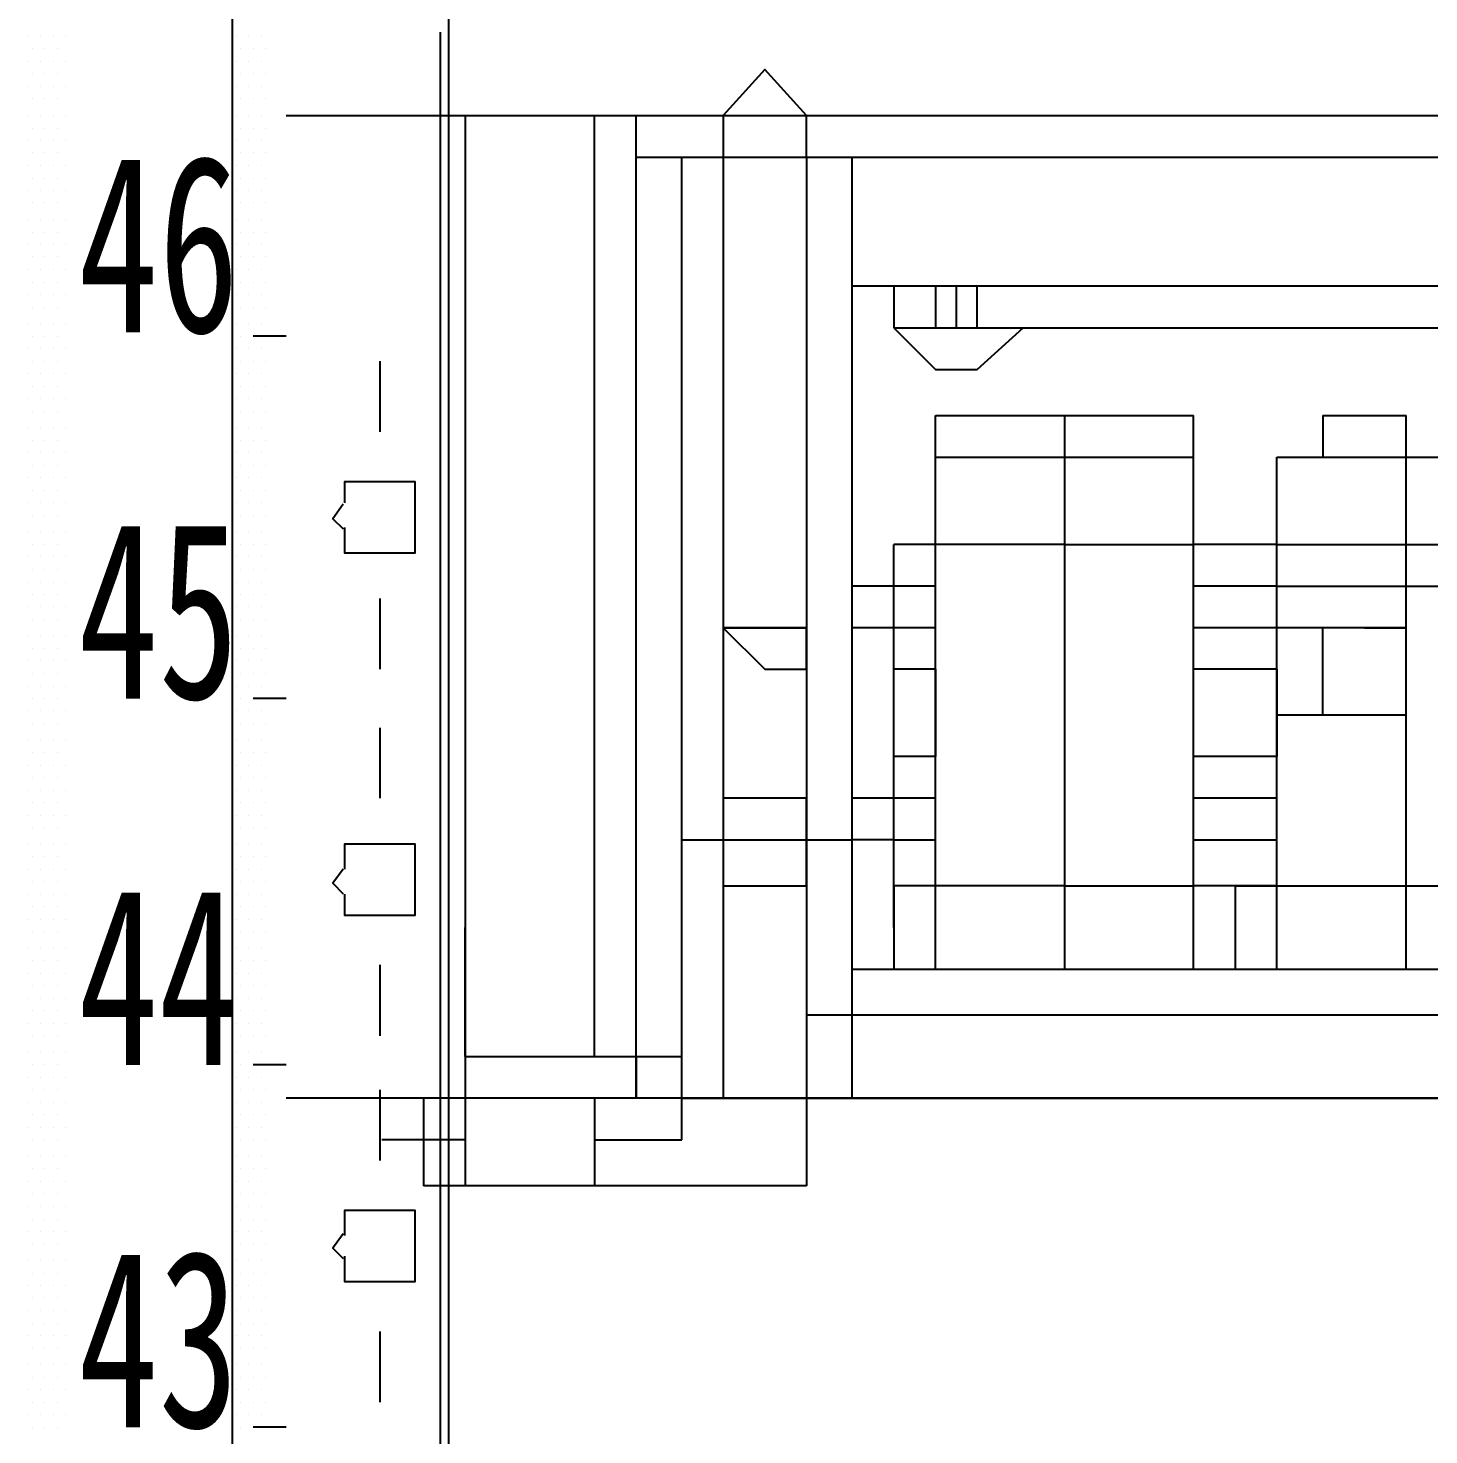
# Model space of a CAD drawing. Header units: metres. Extents: x 17 to 1264, y 17 to 859.
# Drawn here: x 307.72 to 356.18, y 651.04 to 699.69 of the extents above; entities that cross this region are included whole.
import ezdxf

# ---------------------------------------------------------------- set-up
doc = ezdxf.new("R2010")
doc.units = ezdxf.units.M
for name, color, linetype in [('LINES', 7, 'Continuous'), ('POLYLINES', 4, 'Continuous'), ('TEXTS', 3, 'Continuous')]:
    doc.layers.add(name, color=color, linetype=linetype)

msp = doc.modelspace()

# ---------------------------------------------------------------- linework, layer by layer
at = {"layer": 'LINES'}
for p, q in [((322.27, 121.54), (322.27, 716.83)), ((307.72, 699.41), (307.72, 699.41)), ((308.15, 699.41), (308.15, 699.41)), ((308.59, 699.41), (308.59, 699.41)), ((309.02, 699.41), (309.02, 699.41)), ((314.92, 699.41), (314.92, 699.41)), ((315.35, 699.41), (315.35, 699.41)), ((315.79, 699.41), (315.79, 699.41)), ((307.87, 698.98), (307.87, 698.98)), ((308.3, 698.98), (308.3, 698.98)), ((308.73, 698.98), (308.73, 698.98)), ((315.07, 698.98), (315.07, 698.98)), ((315.5, 698.98), (315.5, 698.98)), ((315.93, 698.98), (315.93, 698.98)), ((307.72, 698.54), (307.72, 698.54)), ((308.15, 698.54), (308.15, 698.54)), ((308.59, 698.54), (308.59, 698.54)), ((309.02, 698.54), (309.02, 698.54)), ((314.92, 698.54), (314.92, 698.54)), ((315.35, 698.54), (315.35, 698.54)), ((315.79, 698.54), (315.79, 698.54)), ((307.72, 697.68), (307.72, 697.68)), ((307.87, 698.11), (307.87, 698.11)), ((308.15, 697.68), (308.15, 697.68)), ((308.3, 698.11), (308.3, 698.11)), ((308.59, 697.68), (308.59, 697.68)), ((308.73, 698.11), (308.73, 698.11)), ((309.02, 697.68), (309.02, 697.68)), ((314.92, 697.68), (314.92, 697.68)), ((315.07, 698.11), (315.07, 698.11)), ((315.35, 697.68), (315.35, 697.68)), ((315.5, 698.11), (315.5, 698.11)), ((315.79, 697.68), (315.79, 697.68)), ((315.93, 698.11), (315.93, 698.11)), ((307.87, 697.25), (307.87, 697.25)), ((308.3, 697.25), (308.3, 697.25)), ((308.73, 697.25), (308.73, 697.25)), ((315.07, 697.25), (315.07, 697.25)), ((315.5, 697.25), (315.5, 697.25)), ((315.93, 697.25), (315.93, 697.25)), ((307.72, 696.67), (307.72, 696.67)), ((308.15, 696.67), (308.15, 696.67)), ((308.59, 696.67), (308.59, 696.67)), ((309.02, 696.67), (309.02, 696.67)), ((314.92, 696.67), (314.92, 696.67)), ((315.35, 696.67), (315.35, 696.67)), ((315.79, 696.67), (315.79, 696.67)), ((316.65, 696.67), (468.57, 696.67)), ((316.94, 696.67), (467.99, 696.67)), ((322.84, 696.67), (322.84, 659.66)), ((327.31, 664.13), (327.31, 696.67)), ((328.75, 664.13), (328.75, 696.67)), ((330.33, 696.67), (336.23, 696.67)), ((307.87, 696.24), (307.87, 696.24)), ((308.3, 696.24), (308.3, 696.24)), ((308.73, 696.24), (308.73, 696.24)), ((315.07, 696.24), (315.07, 696.24)), ((315.5, 696.24), (315.5, 696.24)), ((315.93, 696.24), (315.93, 696.24)), ((307.72, 695.81), (307.72, 695.81)), ((308.15, 695.81), (308.15, 695.81)), ((308.59, 695.81), (308.59, 695.81)), ((309.02, 695.81), (309.02, 695.81)), ((314.92, 695.81), (314.92, 695.81)), ((315.35, 695.81), (315.35, 695.81)), ((315.79, 695.81), (315.79, 695.81)), ((307.87, 695.38), (307.87, 695.38)), ((308.3, 695.38), (308.3, 695.38)), ((308.73, 695.38), (308.73, 695.38)), ((315.07, 695.38), (315.07, 695.38)), ((315.5, 695.38), (315.5, 695.38)), ((315.93, 695.38), (315.93, 695.38)), ((328.75, 695.23), (334.65, 695.23)), ((330.33, 695.23), (453.16, 695.23)), ((330.33, 662.69), (330.33, 695.23)), ((331.77, 695.23), (453.16, 695.23)), ((331.77, 695.23), (331.77, 662.69)), ((334.65, 695.23), (334.65, 662.69)), ((336.23, 662.69), (336.23, 695.23)), ((307.72, 694.94), (307.72, 694.94)), ((308.15, 694.94), (308.15, 694.94)), ((308.59, 694.94), (308.59, 694.94)), ((309.02, 694.94), (309.02, 694.94)), ((314.92, 694.94), (314.92, 694.94)), ((315.35, 694.94), (315.35, 694.94)), ((315.79, 694.94), (315.79, 694.94)), ((307.87, 694.51), (307.87, 694.51)), ((308.3, 694.51), (308.3, 694.51)), ((308.73, 694.51), (308.73, 694.51)), ((315.07, 694.51), (315.07, 694.51)), ((315.5, 694.51), (315.5, 694.51)), ((315.93, 694.51), (315.93, 694.51)), ((307.72, 694.08), (307.72, 694.08)), ((308.15, 694.08), (308.15, 694.08)), ((308.59, 694.08), (308.59, 694.08)), ((309.02, 694.08), (309.02, 694.08)), ((314.92, 694.08), (314.92, 694.08)), ((315.35, 694.08), (315.35, 694.08)), ((315.79, 694.08), (315.79, 694.08)), ((307.87, 693.65), (307.87, 693.65)), ((308.3, 693.65), (308.3, 693.65)), ((308.73, 693.65), (308.73, 693.65)), ((315.07, 693.65), (315.07, 693.65)), ((315.5, 693.65), (315.5, 693.65)), ((315.93, 693.65), (315.93, 693.65)), ((307.72, 693.07), (307.72, 693.07)), ((308.15, 693.07), (308.15, 693.07)), ((308.59, 693.07), (308.59, 693.07)), ((309.02, 693.07), (309.02, 693.07)), ((314.92, 693.07), (314.92, 693.07)), ((315.35, 693.07), (315.35, 693.07)), ((315.79, 693.07), (315.79, 693.07)), ((307.87, 692.64), (307.87, 692.64)), ((308.3, 692.64), (308.3, 692.64)), ((308.73, 692.64), (308.73, 692.64)), ((315.07, 692.64), (315.07, 692.64)), ((315.5, 692.64), (315.5, 692.64)), ((315.93, 692.64), (315.93, 692.64)), ((307.72, 692.21), (307.72, 692.21)), ((308.15, 692.21), (308.15, 692.21)), ((308.59, 692.21), (308.59, 692.21)), ((309.02, 692.21), (309.02, 692.21)), ((314.92, 692.21), (314.92, 692.21)), ((315.35, 692.21), (315.35, 692.21)), ((315.79, 692.21), (315.79, 692.21)), ((307.72, 691.34), (307.72, 691.34)), ((307.87, 691.78), (307.87, 691.78)), ((308.15, 691.34), (308.15, 691.34)), ((308.3, 691.78), (308.3, 691.78)), ((308.59, 691.34), (308.59, 691.34)), ((308.73, 691.78), (308.73, 691.78)), ((309.02, 691.34), (309.02, 691.34)), ((314.92, 691.34), (314.92, 691.34)), ((315.07, 691.78), (315.07, 691.78)), ((315.35, 691.34), (315.35, 691.34)), ((315.5, 691.78), (315.5, 691.78)), ((315.79, 691.34), (315.79, 691.34)), ((315.93, 691.78), (315.93, 691.78)), ((307.87, 690.91), (307.87, 690.91)), ((308.3, 690.91), (308.3, 690.91)), ((308.73, 690.91), (308.73, 690.91)), ((315.07, 690.91), (315.07, 690.91)), ((315.5, 690.91), (315.5, 690.91)), ((315.93, 690.91), (315.93, 690.91)), ((307.72, 690.48), (307.72, 690.48)), ((308.15, 690.48), (308.15, 690.48)), ((308.59, 690.48), (308.59, 690.48)), ((309.02, 690.48), (309.02, 690.48)), ((314.92, 690.48), (314.92, 690.48)), ((315.35, 690.48), (315.35, 690.48)), ((315.79, 690.48), (315.79, 690.48)), ((445.67, 690.77), (336.23, 690.77)), ((337.67, 690.77), (337.67, 689.33)), ((339.83, 690.77), (339.83, 689.33)), ((307.87, 690.05), (307.87, 690.05)), ((308.3, 690.05), (308.3, 690.05)), ((308.73, 690.05), (308.73, 690.05)), ((315.07, 690.05), (315.07, 690.05)), ((315.5, 690.05), (315.5, 690.05)), ((315.93, 690.05), (315.93, 690.05)), ((307.72, 689.47), (307.72, 689.47)), ((308.15, 689.47), (308.15, 689.47)), ((308.59, 689.47), (308.59, 689.47)), ((309.02, 689.47), (309.02, 689.47)), ((314.92, 689.47), (314.92, 689.47)), ((315.35, 689.47), (315.35, 689.47)), ((315.79, 689.47), (315.79, 689.47)), ((307.87, 689.04), (307.87, 689.04)), ((308.3, 689.04), (308.3, 689.04)), ((308.73, 689.04), (308.73, 689.04)), ((315.07, 689.04), (315.07, 689.04)), ((315.5, 689.04), (315.5, 689.04)), ((316.65, 689.04), (315.5, 689.04)), ((315.93, 689.04), (315.93, 689.04)), ((337.67, 689.33), (377.56, 689.33)), ((307.72, 688.61), (307.72, 688.61)), ((308.15, 688.61), (308.15, 688.61)), ((308.59, 688.61), (308.59, 688.61)), ((309.02, 688.61), (309.02, 688.61)), ((314.92, 688.61), (314.92, 688.61)), ((315.35, 688.61), (315.35, 688.61)), ((315.79, 688.61), (315.79, 688.61)), ((307.87, 688.18), (307.87, 688.18)), ((308.3, 688.18), (308.3, 688.18)), ((308.73, 688.18), (308.73, 688.18)), ((315.07, 688.18), (315.07, 688.18)), ((315.5, 688.18), (315.5, 688.18)), ((315.93, 688.18), (315.93, 688.18)), ((319.89, 688.18), (319.89, 685.73)), ((307.72, 687.74), (307.72, 687.74)), ((308.15, 687.74), (308.15, 687.74)), ((308.59, 687.74), (308.59, 687.74)), ((309.02, 687.74), (309.02, 687.74)), ((314.92, 687.74), (314.92, 687.74)), ((315.35, 687.74), (315.35, 687.74)), ((315.79, 687.74), (315.79, 687.74)), ((307.87, 687.31), (307.87, 687.31)), ((308.3, 687.31), (308.3, 687.31)), ((308.73, 687.31), (308.73, 687.31)), ((315.07, 687.31), (315.07, 687.31)), ((315.5, 687.31), (315.5, 687.31)), ((315.93, 687.31), (315.93, 687.31)), ((307.72, 686.88), (307.72, 686.88)), ((308.15, 686.88), (308.15, 686.88)), ((308.59, 686.88), (308.59, 686.88)), ((309.02, 686.88), (309.02, 686.88)), ((314.92, 686.88), (314.92, 686.88)), ((315.35, 686.88), (315.35, 686.88)), ((315.79, 686.88), (315.79, 686.88)), ((307.87, 686.45), (307.87, 686.45)), ((308.3, 686.45), (308.3, 686.45)), ((308.73, 686.45), (308.73, 686.45)), ((315.07, 686.45), (315.07, 686.45)), ((315.5, 686.45), (315.5, 686.45)), ((315.93, 686.45), (315.93, 686.45)), ((339.11, 686.3), (348.04, 686.3)), ((339.11, 667.15), (339.11, 686.3)), ((343.58, 667.15), (343.58, 686.3)), ((348.04, 667.15), (348.04, 686.3)), ((352.51, 686.3), (355.39, 686.3)), ((352.51, 686.3), (352.51, 684.86)), ((355.39, 684.86), (355.39, 686.3)), ((307.72, 685.87), (307.72, 685.87)), ((308.15, 685.87), (308.15, 685.87)), ((308.59, 685.87), (308.59, 685.87)), ((309.02, 685.87), (309.02, 685.87)), ((314.92, 685.87), (314.92, 685.87)), ((315.35, 685.87), (315.35, 685.87)), ((315.79, 685.87), (315.79, 685.87)), ((307.72, 685.01), (307.72, 685.01)), ((307.87, 685.44), (307.87, 685.44)), ((308.15, 685.01), (308.15, 685.01)), ((308.3, 685.44), (308.3, 685.44)), ((308.59, 685.01), (308.59, 685.01)), ((308.73, 685.44), (308.73, 685.44)), ((309.02, 685.01), (309.02, 685.01)), ((314.92, 685.01), (314.92, 685.01)), ((315.07, 685.44), (315.07, 685.44)), ((315.35, 685.01), (315.35, 685.01)), ((315.5, 685.44), (315.5, 685.44)), ((315.79, 685.01), (315.79, 685.01)), ((315.93, 685.44), (315.93, 685.44)), ((307.87, 684.58), (307.87, 684.58)), ((308.3, 684.58), (308.3, 684.58)), ((308.73, 684.58), (308.73, 684.58)), ((315.07, 684.58), (315.07, 684.58)), ((315.5, 684.58), (315.5, 684.58)), ((315.93, 684.58), (315.93, 684.58)), ((339.11, 684.86), (348.04, 684.86)), ((350.92, 684.86), (377.56, 684.86)), ((350.92, 667.15), (350.92, 684.86)), ((352.51, 684.86), (355.39, 684.86)), ((352.51, 684.86), (352.51, 684.86)), ((355.39, 667.15), (355.39, 684.86)), ((355.39, 684.86), (355.39, 684.86)), ((307.72, 684.14), (307.72, 684.14)), ((308.15, 684.14), (308.15, 684.14)), ((308.59, 684.14), (308.59, 684.14)), ((309.02, 684.14), (309.02, 684.14)), ((314.92, 684.14), (314.92, 684.14)), ((315.35, 684.14), (315.35, 684.14)), ((315.79, 684.14), (315.79, 684.14)), ((307.87, 683.71), (307.87, 683.71)), ((308.3, 683.71), (308.3, 683.71)), ((308.73, 683.71), (308.73, 683.71)), ((315.07, 683.71), (315.07, 683.71)), ((315.5, 683.71), (315.5, 683.71)), ((315.93, 683.71), (315.93, 683.71)), ((307.72, 683.28), (307.72, 683.28)), ((308.15, 683.28), (308.15, 683.28)), ((308.59, 683.28), (308.59, 683.28)), ((309.02, 683.28), (309.02, 683.28)), ((314.92, 683.28), (314.92, 683.28)), ((315.35, 683.28), (315.35, 683.28)), ((315.79, 683.28), (315.79, 683.28)), ((307.87, 682.85), (307.87, 682.85)), ((308.3, 682.85), (308.3, 682.85)), ((308.73, 682.85), (308.73, 682.85)), ((315.07, 682.85), (315.07, 682.85)), ((315.5, 682.85), (315.5, 682.85)), ((315.93, 682.85), (315.93, 682.85)), ((307.72, 682.27), (307.72, 682.27)), ((308.15, 682.27), (308.15, 682.27)), ((308.59, 682.27), (308.59, 682.27)), ((309.02, 682.27), (309.02, 682.27)), ((314.92, 682.27), (314.92, 682.27)), ((315.35, 682.27), (315.35, 682.27)), ((315.79, 682.27), (315.79, 682.27)), ((307.87, 681.84), (307.87, 681.84)), ((308.3, 681.84), (308.3, 681.84)), ((308.73, 681.84), (308.73, 681.84)), ((315.07, 681.84), (315.07, 681.84)), ((315.5, 681.84), (315.5, 681.84)), ((315.93, 681.84), (315.93, 681.84)), ((337.67, 670.03), (337.67, 681.84)), ((339.11, 681.84), (337.67, 681.84)), ((343.58, 681.84), (339.11, 681.84)), ((343.58, 681.84), (348.04, 681.84)), ((350.92, 681.84), (348.04, 681.84)), ((350.92, 681.84), (377.56, 681.84)), ((307.72, 681.41), (307.72, 681.41)), ((308.15, 681.41), (308.15, 681.41)), ((308.59, 681.41), (308.59, 681.41)), ((309.02, 681.41), (309.02, 681.41)), ((314.92, 681.41), (314.92, 681.41)), ((315.35, 681.41), (315.35, 681.41)), ((315.79, 681.41), (315.79, 681.41)), ((307.87, 680.98), (307.87, 680.98)), ((308.3, 680.98), (308.3, 680.98)), ((308.73, 680.98), (308.73, 680.98)), ((315.07, 680.98), (315.07, 680.98)), ((315.5, 680.98), (315.5, 680.98)), ((315.93, 680.98), (315.93, 680.98)), ((307.72, 680.54), (307.72, 680.54)), ((308.15, 680.54), (308.15, 680.54)), ((308.59, 680.54), (308.59, 680.54)), ((309.02, 680.54), (309.02, 680.54)), ((314.92, 680.54), (314.92, 680.54)), ((315.35, 680.54), (315.35, 680.54)), ((315.79, 680.54), (315.79, 680.54)), ((337.67, 680.4), (336.23, 680.4)), ((339.11, 680.4), (337.67, 680.4)), ((350.92, 680.4), (348.04, 680.4)), ((350.92, 680.4), (377.56, 680.4)), ((307.72, 679.68), (307.72, 679.68)), ((307.87, 680.11), (307.87, 680.11)), ((308.15, 679.68), (308.15, 679.68)), ((308.3, 680.11), (308.3, 680.11)), ((308.59, 679.68), (308.59, 679.68)), ((308.73, 680.11), (308.73, 680.11)), ((309.02, 679.68), (309.02, 679.68)), ((314.92, 679.68), (314.92, 679.68)), ((315.07, 680.11), (315.07, 680.11)), ((315.35, 679.68), (315.35, 679.68)), ((315.5, 680.11), (315.5, 680.11)), ((315.79, 679.68), (315.79, 679.68)), ((315.93, 680.11), (315.93, 680.11)), ((319.89, 679.97), (319.89, 677.52)), ((307.87, 679.25), (307.87, 679.25)), ((308.3, 679.25), (308.3, 679.25)), ((308.73, 679.25), (308.73, 679.25)), ((315.07, 679.25), (315.07, 679.25)), ((315.5, 679.25), (315.5, 679.25)), ((315.93, 679.25), (315.93, 679.25)), ((307.72, 678.67), (307.72, 678.67)), ((308.15, 678.67), (308.15, 678.67)), ((308.59, 678.67), (308.59, 678.67)), ((309.02, 678.67), (309.02, 678.67)), ((314.92, 678.67), (314.92, 678.67)), ((315.35, 678.67), (315.35, 678.67)), ((315.79, 678.67), (315.79, 678.67)), ((331.77, 678.96), (334.65, 678.96)), ((337.67, 678.96), (336.23, 678.96)), ((339.11, 678.96), (337.67, 678.96)), ((350.92, 678.96), (348.04, 678.96)), ((352.51, 678.96), (350.92, 678.96)), ((350.92, 675.94), (350.92, 678.96)), ((352.51, 675.94), (352.51, 678.96)), ((352.51, 678.96), (352.51, 678.96)), ((355.39, 678.96), (352.51, 678.96)), ((353.95, 678.96), (352.51, 678.96)), ((353.95, 678.96), (355.39, 678.96)), ((353.95, 678.96), (353.95, 678.96)), ((355.39, 678.96), (355.39, 678.96)), ((355.39, 675.94), (355.39, 678.96)), ((307.87, 678.24), (307.87, 678.24)), ((308.3, 678.24), (308.3, 678.24)), ((308.73, 678.24), (308.73, 678.24)), ((315.07, 678.24), (315.07, 678.24)), ((315.5, 678.24), (315.5, 678.24)), ((315.93, 678.24), (315.93, 678.24)), ((307.72, 677.81), (307.72, 677.81)), ((308.15, 677.81), (308.15, 677.81)), ((308.59, 677.81), (308.59, 677.81)), ((309.02, 677.81), (309.02, 677.81)), ((314.92, 677.81), (314.92, 677.81)), ((315.35, 677.81), (315.35, 677.81)), ((315.79, 677.81), (315.79, 677.81)), ((307.87, 677.38), (307.87, 677.38)), ((308.3, 677.38), (308.3, 677.38)), ((308.73, 677.38), (308.73, 677.38)), ((315.07, 677.38), (315.07, 677.38)), ((315.5, 677.38), (315.5, 677.38)), ((315.93, 677.38), (315.93, 677.38)), ((339.11, 677.52), (337.67, 677.52)), ((339.11, 677.52), (339.11, 674.5)), ((350.92, 677.52), (348.04, 677.52)), ((350.92, 677.52), (350.92, 674.5)), ((307.72, 676.94), (307.72, 676.94)), ((308.15, 676.94), (308.15, 676.94)), ((308.59, 676.94), (308.59, 676.94)), ((309.02, 676.94), (309.02, 676.94)), ((314.92, 676.94), (314.92, 676.94)), ((315.35, 676.94), (315.35, 676.94)), ((315.79, 676.94), (315.79, 676.94)), ((307.87, 676.51), (307.87, 676.51)), ((308.3, 676.51), (308.3, 676.51)), ((308.73, 676.51), (308.73, 676.51)), ((315.07, 676.51), (315.07, 676.51)), ((315.5, 676.51), (315.5, 676.51)), ((316.65, 676.51), (315.5, 676.51)), ((315.93, 676.51), (315.93, 676.51)), ((307.72, 676.08), (307.72, 676.08)), ((308.15, 676.08), (308.15, 676.08)), ((308.59, 676.08), (308.59, 676.08)), ((309.02, 676.08), (309.02, 676.08)), ((314.92, 676.08), (314.92, 676.08)), ((315.35, 676.08), (315.35, 676.08)), ((315.79, 676.08), (315.79, 676.08)), ((339.11, 675.94), (339.11, 675.94)), ((352.51, 675.94), (350.92, 675.94)), ((350.92, 675.94), (350.92, 675.94)), ((355.39, 675.94), (352.51, 675.94)), ((355.39, 675.94), (355.39, 675.94)), ((307.87, 675.65), (307.87, 675.65)), ((308.3, 675.65), (308.3, 675.65)), ((308.73, 675.65), (308.73, 675.65)), ((315.07, 675.65), (315.07, 675.65)), ((315.5, 675.65), (315.5, 675.65)), ((315.93, 675.65), (315.93, 675.65)), ((319.89, 675.5), (319.89, 673.06)), ((307.72, 675.07), (307.72, 675.07)), ((308.15, 675.07), (308.15, 675.07)), ((308.59, 675.07), (308.59, 675.07)), ((309.02, 675.07), (309.02, 675.07)), ((314.92, 675.07), (314.92, 675.07)), ((315.35, 675.07), (315.35, 675.07)), ((315.79, 675.07), (315.79, 675.07)), ((307.87, 674.64), (307.87, 674.64)), ((308.3, 674.64), (308.3, 674.64)), ((308.73, 674.64), (308.73, 674.64)), ((315.07, 674.64), (315.07, 674.64)), ((315.5, 674.64), (315.5, 674.64)), ((315.93, 674.64), (315.93, 674.64)), ((339.11, 674.5), (337.67, 674.5)), ((350.92, 674.5), (348.04, 674.5)), ((307.72, 674.21), (307.72, 674.21)), ((308.15, 674.21), (308.15, 674.21)), ((308.59, 674.21), (308.59, 674.21)), ((309.02, 674.21), (309.02, 674.21)), ((314.92, 674.21), (314.92, 674.21)), ((315.35, 674.21), (315.35, 674.21)), ((315.79, 674.21), (315.79, 674.21)), ((307.72, 673.34), (307.72, 673.34)), ((307.87, 673.78), (307.87, 673.78)), ((308.15, 673.34), (308.15, 673.34)), ((308.3, 673.78), (308.3, 673.78)), ((308.59, 673.34), (308.59, 673.34)), ((308.73, 673.78), (308.73, 673.78)), ((309.02, 673.34), (309.02, 673.34)), ((314.92, 673.34), (314.92, 673.34)), ((315.07, 673.78), (315.07, 673.78)), ((315.35, 673.34), (315.35, 673.34)), ((315.5, 673.78), (315.5, 673.78)), ((315.79, 673.34), (315.79, 673.34)), ((315.93, 673.78), (315.93, 673.78)), ((307.87, 672.91), (307.87, 672.91)), ((308.3, 672.91), (308.3, 672.91)), ((308.73, 672.91), (308.73, 672.91)), ((315.07, 672.91), (315.07, 672.91)), ((315.5, 672.91), (315.5, 672.91)), ((315.93, 672.91), (315.93, 672.91)), ((337.67, 673.06), (336.23, 673.06)), ((339.11, 673.06), (337.67, 673.06)), ((350.92, 673.06), (348.04, 673.06)), ((307.72, 672.48), (307.72, 672.48)), ((308.15, 672.48), (308.15, 672.48)), ((308.59, 672.48), (308.59, 672.48)), ((309.02, 672.48), (309.02, 672.48)), ((314.92, 672.48), (314.92, 672.48)), ((315.35, 672.48), (315.35, 672.48)), ((315.79, 672.48), (315.79, 672.48)), ((307.87, 672.05), (307.87, 672.05)), ((308.3, 672.05), (308.3, 672.05)), ((308.73, 672.05), (308.73, 672.05)), ((315.07, 672.05), (315.07, 672.05)), ((315.5, 672.05), (315.5, 672.05)), ((315.93, 672.05), (315.93, 672.05)), ((307.72, 671.47), (307.72, 671.47)), ((308.15, 671.47), (308.15, 671.47)), ((308.59, 671.47), (308.59, 671.47)), ((309.02, 671.47), (309.02, 671.47)), ((314.92, 671.47), (314.92, 671.47)), ((315.35, 671.47), (315.35, 671.47)), ((315.79, 671.47), (315.79, 671.47)), ((330.33, 671.62), (336.23, 671.62)), ((337.67, 671.62), (336.23, 671.62)), ((337.67, 671.62), (339.11, 671.62)), ((348.04, 671.62), (350.92, 671.62)), ((307.87, 671.04), (307.87, 671.04)), ((308.3, 671.04), (308.3, 671.04)), ((308.73, 671.04), (308.73, 671.04)), ((315.07, 671.04), (315.07, 671.04)), ((315.5, 671.04), (315.5, 671.04)), ((315.93, 671.04), (315.93, 671.04)), ((307.72, 670.61), (307.72, 670.61)), ((308.15, 670.61), (308.15, 670.61)), ((308.59, 670.61), (308.59, 670.61)), ((309.02, 670.61), (309.02, 670.61)), ((314.92, 670.61), (314.92, 670.61)), ((315.35, 670.61), (315.35, 670.61)), ((315.79, 670.61), (315.79, 670.61)), ((307.87, 670.18), (307.87, 670.18)), ((308.3, 670.18), (308.3, 670.18)), ((308.73, 670.18), (308.73, 670.18)), ((315.07, 670.18), (315.07, 670.18)), ((315.5, 670.18), (315.5, 670.18)), ((315.93, 670.18), (315.93, 670.18)), ((339.11, 670.03), (337.67, 670.03)), ((337.67, 670.03), (337.67, 670.03)), ((337.67, 668.59), (337.67, 670.03)), ((337.67, 670.03), (337.67, 667.15)), ((343.58, 670.03), (339.11, 670.03)), ((343.58, 670.03), (348.04, 670.03)), ((350.92, 670.03), (348.04, 670.03)), ((349.48, 670.03), (350.92, 670.03)), ((349.48, 670.03), (349.48, 670.03)), ((349.48, 670.03), (349.48, 667.15)), ((350.92, 670.03), (377.56, 670.03)), ((350.92, 667.15), (350.92, 670.03)), ((350.92, 670.03), (350.92, 670.03)), ((307.72, 669.74), (307.72, 669.74)), ((308.15, 669.74), (308.15, 669.74)), ((308.59, 669.74), (308.59, 669.74)), ((309.02, 669.74), (309.02, 669.74)), ((314.92, 669.74), (314.92, 669.74)), ((315.35, 669.74), (315.35, 669.74)), ((315.79, 669.74), (315.79, 669.74)), ((307.87, 669.31), (307.87, 669.31)), ((308.3, 669.31), (308.3, 669.31)), ((308.73, 669.31), (308.73, 669.31)), ((315.07, 669.31), (315.07, 669.31)), ((315.5, 669.31), (315.5, 669.31)), ((315.93, 669.31), (315.93, 669.31)), ((307.72, 668.88), (307.72, 668.88)), ((308.15, 668.88), (308.15, 668.88)), ((308.59, 668.88), (308.59, 668.88)), ((309.02, 668.88), (309.02, 668.88)), ((314.92, 668.88), (314.92, 668.88)), ((315.35, 668.88), (315.35, 668.88)), ((315.79, 668.88), (315.79, 668.88)), ((322.84, 664.13), (322.84, 668.59)), ((322.84, 668.59), (322.84, 668.59)), ((307.87, 668.45), (307.87, 668.45)), ((308.3, 668.45), (308.3, 668.45)), ((308.73, 668.45), (308.73, 668.45)), ((315.07, 668.45), (315.07, 668.45)), ((315.5, 668.45), (315.5, 668.45)), ((315.93, 668.45), (315.93, 668.45)), ((307.72, 667.87), (307.72, 667.87)), ((308.15, 667.87), (308.15, 667.87)), ((308.59, 667.87), (308.59, 667.87)), ((309.02, 667.87), (309.02, 667.87)), ((314.92, 667.87), (314.92, 667.87)), ((315.35, 667.87), (315.35, 667.87)), ((315.79, 667.87), (315.79, 667.87)), ((307.72, 667.01), (307.72, 667.01)), ((307.87, 667.44), (307.87, 667.44)), ((308.15, 667.01), (308.15, 667.01)), ((308.3, 667.44), (308.3, 667.44)), ((308.59, 667.01), (308.59, 667.01)), ((308.73, 667.44), (308.73, 667.44)), ((309.02, 667.01), (309.02, 667.01)), ((314.92, 667.01), (314.92, 667.01)), ((315.07, 667.44), (315.07, 667.44)), ((315.35, 667.01), (315.35, 667.01)), ((315.5, 667.44), (315.5, 667.44)), ((315.79, 667.01), (315.79, 667.01)), ((315.93, 667.44), (315.93, 667.44)), ((319.89, 667.3), (319.89, 664.85)), ((336.23, 667.15), (445.67, 667.15)), ((339.11, 667.15), (348.04, 667.15)), ((350.92, 667.15), (377.56, 667.15)), ((307.87, 666.58), (307.87, 666.58)), ((308.3, 666.58), (308.3, 666.58)), ((308.73, 666.58), (308.73, 666.58)), ((315.07, 666.58), (315.07, 666.58)), ((315.5, 666.58), (315.5, 666.58)), ((315.93, 666.58), (315.93, 666.58)), ((307.72, 666.14), (307.72, 666.14)), ((308.15, 666.14), (308.15, 666.14)), ((308.59, 666.14), (308.59, 666.14)), ((309.02, 666.14), (309.02, 666.14)), ((314.92, 666.14), (314.92, 666.14)), ((315.35, 666.14), (315.35, 666.14)), ((315.79, 666.14), (315.79, 666.14)), ((307.87, 665.71), (307.87, 665.71)), ((308.3, 665.71), (308.3, 665.71)), ((308.73, 665.71), (308.73, 665.71)), ((315.07, 665.71), (315.07, 665.71)), ((315.5, 665.71), (315.5, 665.71)), ((315.93, 665.71), (315.93, 665.71)), ((334.65, 665.57), (448.7, 665.57)), ((307.72, 665.28), (307.72, 665.28)), ((308.15, 665.28), (308.15, 665.28)), ((308.59, 665.28), (308.59, 665.28)), ((309.02, 665.28), (309.02, 665.28)), ((314.92, 665.28), (314.92, 665.28)), ((315.35, 665.28), (315.35, 665.28)), ((315.79, 665.28), (315.79, 665.28)), ((307.87, 664.85), (307.87, 664.85)), ((308.3, 664.85), (308.3, 664.85)), ((308.73, 664.85), (308.73, 664.85)), ((315.07, 664.85), (315.07, 664.85)), ((315.5, 664.85), (315.5, 664.85)), ((315.93, 664.85), (315.93, 664.85)), ((307.72, 664.27), (307.72, 664.27)), ((308.15, 664.27), (308.15, 664.27)), ((308.59, 664.27), (308.59, 664.27)), ((309.02, 664.27), (309.02, 664.27)), ((314.92, 664.27), (314.92, 664.27)), ((315.35, 664.27), (315.35, 664.27)), ((315.79, 664.27), (315.79, 664.27)), ((322.84, 664.13), (330.33, 664.13)), ((330.33, 664.13), (330.33, 664.13)), ((330.33, 662.69), (330.33, 664.13)), ((307.87, 663.84), (307.87, 663.84)), ((308.3, 663.84), (308.3, 663.84)), ((308.73, 663.84), (308.73, 663.84)), ((315.07, 663.84), (315.07, 663.84)), ((315.5, 663.84), (315.5, 663.84)), ((316.65, 663.84), (315.5, 663.84)), ((315.93, 663.84), (315.93, 663.84)), ((307.72, 663.41), (307.72, 663.41)), ((308.15, 663.41), (308.15, 663.41)), ((308.59, 663.41), (308.59, 663.41)), ((309.02, 663.41), (309.02, 663.41)), ((314.92, 663.41), (314.92, 663.41)), ((315.35, 663.41), (315.35, 663.41)), ((315.79, 663.41), (315.79, 663.41)), ((307.87, 662.98), (307.87, 662.98)), ((308.3, 662.98), (308.3, 662.98)), ((308.73, 662.98), (308.73, 662.98)), ((315.07, 662.98), (315.07, 662.98)), ((315.5, 662.98), (315.5, 662.98)), ((315.93, 662.98), (315.93, 662.98)), ((342.14, 662.69), (316.65, 662.69)), ((319.89, 662.98), (319.89, 660.53)), ((321.4, 662.69), (321.4, 659.66)), ((327.31, 662.69), (327.31, 659.66)), ((330.33, 662.69), (453.16, 662.69)), ((330.33, 661.25), (330.33, 662.69)), ((334.65, 662.69), (334.65, 659.66)), ((447.26, 662.69), (336.23, 662.69)), ((307.72, 662.54), (307.72, 662.54)), ((308.15, 662.54), (308.15, 662.54)), ((308.59, 662.54), (308.59, 662.54)), ((309.02, 662.54), (309.02, 662.54)), ((314.92, 662.54), (314.92, 662.54)), ((315.35, 662.54), (315.35, 662.54)), ((315.79, 662.54), (315.79, 662.54)), ((307.72, 661.68), (307.72, 661.68)), ((307.87, 662.11), (307.87, 662.11)), ((308.15, 661.68), (308.15, 661.68)), ((308.3, 662.11), (308.3, 662.11)), ((308.59, 661.68), (308.59, 661.68)), ((308.73, 662.11), (308.73, 662.11)), ((309.02, 661.68), (309.02, 661.68)), ((314.92, 661.68), (314.92, 661.68)), ((315.07, 662.11), (315.07, 662.11)), ((315.35, 661.68), (315.35, 661.68)), ((315.5, 662.11), (315.5, 662.11)), ((315.79, 661.68), (315.79, 661.68)), ((315.93, 662.11), (315.93, 662.11)), ((307.87, 661.25), (307.87, 661.25)), ((308.3, 661.25), (308.3, 661.25)), ((308.73, 661.25), (308.73, 661.25)), ((315.07, 661.25), (315.07, 661.25)), ((315.5, 661.25), (315.5, 661.25)), ((315.93, 661.25), (315.93, 661.25)), ((322.84, 661.25), (319.96, 661.25)), ((321.4, 661.25), (321.4, 661.25)), ((321.4, 661.25), (321.4, 659.66)), ((327.31, 661.25), (330.33, 661.25)), ((327.31, 661.25), (328.75, 661.25)), ((328.75, 661.25), (330.33, 661.25)), ((307.72, 660.67), (307.72, 660.67)), ((308.15, 660.67), (308.15, 660.67)), ((308.59, 660.67), (308.59, 660.67)), ((309.02, 660.67), (309.02, 660.67)), ((314.92, 660.67), (314.92, 660.67)), ((315.35, 660.67), (315.35, 660.67)), ((315.79, 660.67), (315.79, 660.67)), ((307.87, 660.24), (307.87, 660.24)), ((308.3, 660.24), (308.3, 660.24)), ((308.73, 660.24), (308.73, 660.24)), ((315.07, 660.24), (315.07, 660.24)), ((315.5, 660.24), (315.5, 660.24)), ((315.93, 660.24), (315.93, 660.24)), ((307.72, 659.81), (307.72, 659.81)), ((308.15, 659.81), (308.15, 659.81)), ((308.59, 659.81), (308.59, 659.81)), ((309.02, 659.81), (309.02, 659.81)), ((314.92, 659.81), (314.92, 659.81)), ((315.35, 659.81), (315.35, 659.81)), ((315.79, 659.81), (315.79, 659.81)), ((307.87, 659.38), (307.87, 659.38)), ((308.3, 659.38), (308.3, 659.38)), ((308.73, 659.38), (308.73, 659.38)), ((315.07, 659.38), (315.07, 659.38)), ((315.5, 659.38), (315.5, 659.38)), ((315.93, 659.38), (315.93, 659.38)), ((333.21, 659.66), (321.4, 659.66)), ((321.4, 659.66), (321.4, 659.66)), ((334.65, 659.66), (333.21, 659.66)), ((307.72, 658.94), (307.72, 658.94)), ((308.15, 658.94), (308.15, 658.94)), ((308.59, 658.94), (308.59, 658.94)), ((309.02, 658.94), (309.02, 658.94)), ((314.92, 658.94), (314.92, 658.94)), ((315.35, 658.94), (315.35, 658.94)), ((315.79, 658.94), (315.79, 658.94)), ((307.87, 658.51), (307.87, 658.51)), ((308.3, 658.51), (308.3, 658.51)), ((308.73, 658.51), (308.73, 658.51)), ((315.07, 658.51), (315.07, 658.51)), ((315.5, 658.51), (315.5, 658.51)), ((315.93, 658.51), (315.93, 658.51)), ((307.72, 658.08), (307.72, 658.08)), ((308.15, 658.08), (308.15, 658.08)), ((308.59, 658.08), (308.59, 658.08)), ((309.02, 658.08), (309.02, 658.08)), ((314.92, 658.08), (314.92, 658.08)), ((315.35, 658.08), (315.35, 658.08)), ((315.79, 658.08), (315.79, 658.08)), ((307.87, 657.65), (307.87, 657.65)), ((308.3, 657.65), (308.3, 657.65)), ((308.73, 657.65), (308.73, 657.65)), ((315.07, 657.65), (315.07, 657.65)), ((315.5, 657.65), (315.5, 657.65)), ((315.93, 657.65), (315.93, 657.65)), ((307.72, 657.07), (307.72, 657.07)), ((308.15, 657.07), (308.15, 657.07)), ((308.59, 657.07), (308.59, 657.07)), ((309.02, 657.07), (309.02, 657.07)), ((314.92, 657.07), (314.92, 657.07)), ((315.35, 657.07), (315.35, 657.07)), ((315.79, 657.07), (315.79, 657.07)), ((307.87, 656.64), (307.87, 656.64)), ((308.3, 656.64), (308.3, 656.64)), ((308.73, 656.64), (308.73, 656.64)), ((315.07, 656.64), (315.07, 656.64)), ((315.5, 656.64), (315.5, 656.64)), ((315.93, 656.64), (315.93, 656.64)), ((307.72, 656.21), (307.72, 656.21)), ((308.15, 656.21), (308.15, 656.21)), ((308.59, 656.21), (308.59, 656.21)), ((309.02, 656.21), (309.02, 656.21)), ((314.92, 656.21), (314.92, 656.21)), ((315.35, 656.21), (315.35, 656.21)), ((315.79, 656.21), (315.79, 656.21)), ((307.72, 655.34), (307.72, 655.34)), ((307.87, 655.78), (307.87, 655.78)), ((308.15, 655.34), (308.15, 655.34)), ((308.3, 655.78), (308.3, 655.78)), ((308.59, 655.34), (308.59, 655.34)), ((308.73, 655.78), (308.73, 655.78)), ((309.02, 655.34), (309.02, 655.34)), ((314.92, 655.34), (314.92, 655.34)), ((315.07, 655.78), (315.07, 655.78)), ((315.35, 655.34), (315.35, 655.34)), ((315.5, 655.78), (315.5, 655.78)), ((315.79, 655.34), (315.79, 655.34)), ((315.93, 655.78), (315.93, 655.78)), ((307.87, 654.91), (307.87, 654.91)), ((308.3, 654.91), (308.3, 654.91)), ((308.73, 654.91), (308.73, 654.91)), ((315.07, 654.91), (315.07, 654.91)), ((315.5, 654.91), (315.5, 654.91)), ((315.93, 654.91), (315.93, 654.91)), ((307.72, 654.48), (307.72, 654.48)), ((308.15, 654.48), (308.15, 654.48)), ((308.59, 654.48), (308.59, 654.48)), ((309.02, 654.48), (309.02, 654.48)), ((314.92, 654.48), (314.92, 654.48)), ((315.35, 654.48), (315.35, 654.48)), ((315.79, 654.48), (315.79, 654.48)), ((319.89, 654.62), (319.89, 652.18)), ((307.87, 654.05), (307.87, 654.05)), ((308.3, 654.05), (308.3, 654.05)), ((308.73, 654.05), (308.73, 654.05)), ((315.07, 654.05), (315.07, 654.05)), ((315.5, 654.05), (315.5, 654.05)), ((315.93, 654.05), (315.93, 654.05)), ((307.72, 653.47), (307.72, 653.47)), ((308.15, 653.47), (308.15, 653.47)), ((308.59, 653.47), (308.59, 653.47)), ((309.02, 653.47), (309.02, 653.47)), ((314.92, 653.47), (314.92, 653.47)), ((315.35, 653.47), (315.35, 653.47)), ((315.79, 653.47), (315.79, 653.47)), ((307.87, 653.04), (307.87, 653.04)), ((308.3, 653.04), (308.3, 653.04)), ((308.73, 653.04), (308.73, 653.04)), ((315.07, 653.04), (315.07, 653.04)), ((315.5, 653.04), (315.5, 653.04)), ((315.93, 653.04), (315.93, 653.04)), ((307.72, 652.61), (307.72, 652.61)), ((308.15, 652.61), (308.15, 652.61)), ((308.59, 652.61), (308.59, 652.61)), ((309.02, 652.61), (309.02, 652.61)), ((314.92, 652.61), (314.92, 652.61)), ((315.35, 652.61), (315.35, 652.61)), ((315.79, 652.61), (315.79, 652.61)), ((307.87, 652.18), (307.87, 652.18)), ((308.3, 652.18), (308.3, 652.18)), ((308.73, 652.18), (308.73, 652.18)), ((315.07, 652.18), (315.07, 652.18)), ((315.5, 652.18), (315.5, 652.18)), ((315.93, 652.18), (315.93, 652.18)), ((307.72, 651.74), (307.72, 651.74)), ((308.15, 651.74), (308.15, 651.74)), ((308.59, 651.74), (308.59, 651.74)), ((309.02, 651.74), (309.02, 651.74)), ((314.92, 651.74), (314.92, 651.74)), ((315.35, 651.74), (315.35, 651.74)), ((315.79, 651.74), (315.79, 651.74)), ((307.87, 651.31), (307.87, 651.31)), ((308.3, 651.31), (308.3, 651.31)), ((308.73, 651.31), (308.73, 651.31)), ((315.07, 651.31), (315.07, 651.31)), ((315.5, 651.31), (315.5, 651.31)), ((316.65, 651.31), (315.5, 651.31)), ((315.93, 651.31), (315.93, 651.31))]:
    msp.add_line(p, q, dxfattribs=at)
at = {"layer": 'POLYLINES'}
for points in [[(314.78, 716.83), (314.78, 574.85), (314.78, 121.54)], [(321.98, 699.55), (321.98, 560.59), (321.98, 121.54)], [(334.65, 696.67), (333.21, 698.26), (331.77, 696.67), (331.77, 695.23), (333.21, 695.23), (334.65, 695.23), (334.65, 696.67)], [(339.11, 690.77), (339.11, 689.33), (340.55, 689.33), (340.55, 690.77)], [(337.67, 689.33), (339.11, 687.89), (340.55, 687.89), (342.14, 689.33)], [(318.67, 682.42), (318.67, 681.55), (321.11, 681.55), (321.11, 684), (318.67, 684), (318.67, 683.28)], [(318.62, 683.23), (318.26, 682.73), (318.62, 682.38)], [(334.65, 678.96), (333.21, 678.96), (331.77, 678.96), (333.21, 677.52), (334.65, 677.52), (334.65, 678.96)], [(334.65, 671.62), (334.65, 673.06), (333.21, 673.06), (331.77, 673.06), (331.77, 671.62), (331.77, 670.03), (333.21, 670.03), (334.65, 670.03), (334.65, 671.62)], [(318.67, 669.74), (318.67, 669.02), (321.11, 669.02), (321.11, 671.47), (318.67, 671.47), (318.67, 670.61)], [(318.62, 670.61), (318.26, 670.12), (318.62, 669.76)], [(328.75, 662.69), (328.75, 664.13), (328.75, 662.69)], [(328.75, 662.69), (328.75, 664.13), (328.75, 662.69)], [(318.67, 657.22), (318.67, 656.35), (321.11, 656.35), (321.11, 658.8), (318.67, 658.8), (318.67, 657.94)], [(318.62, 658), (318.26, 657.5), (318.62, 657.15)]]:
    msp.add_lwpolyline(points, dxfattribs=at)

# ---------------------------------------------------------------- texts
at = {"layer": 'TEXTS', "width": 0.666667}
for s, p in [('46', (309.45, 689.18)), ('45', (309.45, 676.51)), ('44', (309.45, 663.84)), ('43', (309.45, 651.31))]:
    msp.add_text(s, height=6.13, dxfattribs=at).set_placement(p)

doc.saveas('drawing.dxf')
